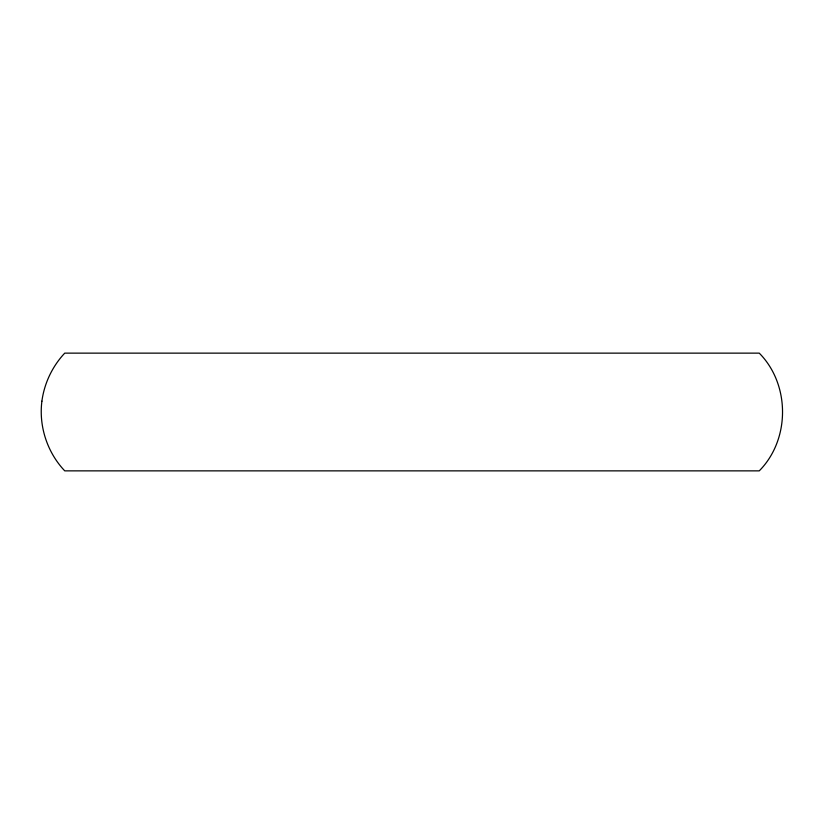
<?xml version="1.0" encoding="UTF-8"?>
<svg xmlns="http://www.w3.org/2000/svg" width="824" height="824" viewBox="0 0 824 824"><rect width="100%" height="100%" fill="white"/><g stroke="black" fill="none" stroke-linecap="round" stroke-linejoin="round"><path stroke-width="1.24" d="M41.89 401.206C38.697 426.348 47.287 452.5 64.746 470.864L759.254 470.864C790.288 439.522 790.288 384.478 759.254 353.136L64.746 353.136C52.365 366.299 44.29 383.284 41.89 401.206"/></g></svg>
